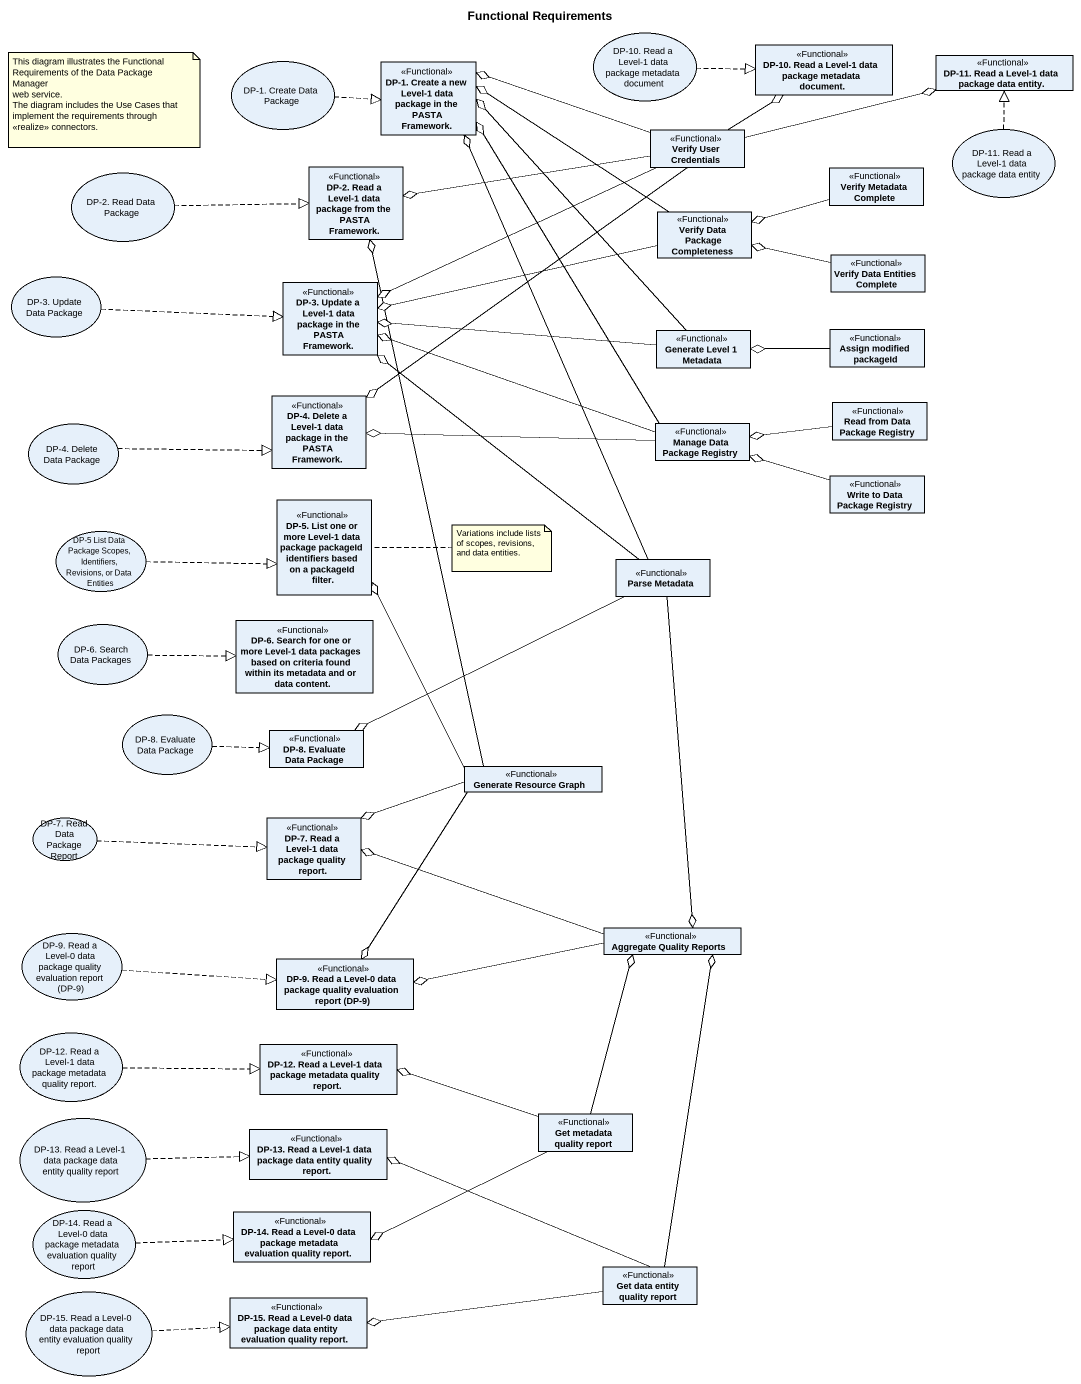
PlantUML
@startuml
title Functional Requirements
allowmixing
hide circle
hide empty members
usecase "DP-10. Read a Level-1 data package metadata document" as DP_10_Read_a_Level_1_data
class "DP-10. Read a Level-1 data package metadata document." as DP_10_Read_a_Level_1_data_2 <<Functional>>
usecase "DP-1. Create Data Package" as DP_1_Create_Data_Package
class "DP-1. Create a new Level-1 data package in the PASTA Framework." as DP_1_Create_a_new_Level_1 <<Functional>>
class "DP-11. Read a Level-1 data package data entity." as DP_11_Read_a_Level_1_data <<Functional>>
usecase "DP-11. Read a Level-1 data package data entity" as DP_11_Read_a_Level_1_data_2
class "DP-2. Read a Level-1 data package from the PASTA Framework." as DP_2_Read_a_Level_1_data <<Functional>>
class "Verify User Credentials" as Verify_User_Credentials <<Functional>>
class "Verify Metadata Complete" as Verify_Metadata_Complete <<Functional>>
usecase "DP-2. Read Data Package" as DP_2_Read_Data_Package
class "Verify Data Package Completeness" as Verify_Data_Package <<Functional>>
usecase "DP-3. Update Data Package" as DP_3_Update_Data_Package
class "DP-3. Update a Level-1 data package in the PASTA Framework." as DP_3_Update_a_Level_1_data <<Functional>>
class "Verify Data Entities Complete" as Verify_Data_Entities <<Functional>>
class "Generate Level 1 Metadata" as Generate_Level_1_Metadata <<Functional>>
class "Assign modified packageId" as Assign_modified_packageId <<Functional>>
class "DP-4. Delete a Level-1 data package in the PASTA Framework." as DP_4_Delete_a_Level_1_data <<Functional>>
usecase "DP-4. Delete Data Package" as DP_4_Delete_Data_Package
class "Manage Data Package Registry" as Manage_Data_Package_Registry <<Functional>>
class "Read from Data Package Registry" as Read_from_Data_Package <<Functional>>
class "Write to Data Package Registry" as Write_to_Data_Package <<Functional>>
class "DP-5. List one or more Level-1 data package packageId identifiers based on a packageId filter." as DP_5_List_one_or_more_Level <<Functional>>
usecase "DP-5 List Data Package Scopes, Identifiers, Revisions, or Data Entities" as DP_5_List_Data_Package
class "Parse Metadata" as Parse_Metadata <<Functional>>
usecase "DP-6. Search Data Packages" as DP_6_Search_Data_Packages
class "DP-6. Search for one or more Level-1 data packages based on criteria found within its metadata and or data content." as DP_6_Search_for_one_or_more <<Functional>>
usecase "DP-8. Evaluate Data Package" as DP_8_Evaluate_Data_Package
class "DP-8. Evaluate Data Package" as DP_8_Evaluate_Data_Package_2 <<Functional>>
class "Generate Resource Graph" as Generate_Resource_Graph <<Functional>>
usecase "DP-7. Read Data Package Report" as DP_7_Read_Data_Package
class "DP-7. Read a Level-1 data package quality report." as DP_7_Read_a_Level_1_data <<Functional>>
usecase "DP-9. Read a Level-0 data package quality evaluation report (DP-9)" as DP_9_Read_a_Level_0_data
class "Aggregate Quality Reports" as Aggregate_Quality_Reports <<Functional>>
class "DP-9. Read a Level-0 data package quality evaluation report (DP-9)" as DP_9_Read_a_Level_0_data_2 <<Functional>>
usecase "DP-12. Read a Level-1 data package metadata quality report." as DP_12_Read_a_Level_1_data
class "DP-12. Read a Level-1 data package metadata quality report." as DP_12_Read_a_Level_1_data_2 <<Functional>>
usecase "DP-13. Read a Level-1 data package data entity quality report" as DP_13_Read_a_Level_1_data
class "DP-13. Read a Level-1 data package data entity quality report." as DP_13_Read_a_Level_1_data_2 <<Functional>>
class "Get metadata quality report" as Get_metadata_quality_report <<Functional>>
usecase "DP-14. Read a Level-0 data package metadata evaluation quality report" as DP_14_Read_a_Level_0_data
class "DP-14. Read a Level-0 data package metadata evaluation quality report." as DP_14_Read_a_Level_0_data_2 <<Functional>>
class "Get data entity quality report" as Get_data_entity_quality <<Functional>>
usecase "DP-15. Read a Level-0 data package data entity evaluation quality report" as DP_15_Read_a_Level_0_data
class "DP-15. Read a Level-0 data package data entity evaluation quality report." as DP_15_Read_a_Level_0_data_2 <<Functional>>
DP_10_Read_a_Level_1_data .right.|> DP_10_Read_a_Level_1_data_2
DP_1_Create_Data_Package .right.|> DP_1_Create_a_new_Level_1
DP_11_Read_a_Level_1_data_2 .up.|> DP_11_Read_a_Level_1_data
Verify_User_Credentials -up-o DP_10_Read_a_Level_1_data_2
Verify_User_Credentials -left-o DP_1_Create_a_new_Level_1
Verify_User_Credentials -right-o DP_11_Read_a_Level_1_data
Verify_User_Credentials -left-o DP_2_Read_a_Level_1_data
Verify_User_Credentials -left-o DP_3_Update_a_Level_1_data
Verify_User_Credentials --o DP_4_Delete_a_Level_1_data
Verify_Metadata_Complete -left-o Verify_Data_Package
DP_2_Read_Data_Package .right.|> DP_2_Read_a_Level_1_data
Verify_Data_Package -left-o DP_1_Create_a_new_Level_1
Verify_Data_Package -left-o DP_3_Update_a_Level_1_data
DP_3_Update_Data_Package .right.|> DP_3_Update_a_Level_1_data
Verify_Data_Entities -left-o Verify_Data_Package
Generate_Level_1_Metadata -up-o DP_1_Create_a_new_Level_1
Generate_Level_1_Metadata -left-o DP_3_Update_a_Level_1_data
Assign_modified_packageId -left-o Generate_Level_1_Metadata
DP_4_Delete_Data_Package .right.|> DP_4_Delete_a_Level_1_data
Manage_Data_Package_Registry -up-o DP_1_Create_a_new_Level_1
Manage_Data_Package_Registry -left-o DP_3_Update_a_Level_1_data
Manage_Data_Package_Registry -left-o DP_4_Delete_a_Level_1_data
Read_from_Data_Package -left-o Manage_Data_Package_Registry
Write_to_Data_Package -left-o Manage_Data_Package_Registry
DP_5_List_Data_Package .right.|> DP_5_List_one_or_more_Level
Parse_Metadata -up-o DP_1_Create_a_new_Level_1
Parse_Metadata -up-o DP_3_Update_a_Level_1_data
Parse_Metadata -left-o DP_8_Evaluate_Data_Package_2
Parse_Metadata --o Aggregate_Quality_Reports
DP_6_Search_Data_Packages .right.|> DP_6_Search_for_one_or_more
DP_8_Evaluate_Data_Package .right.|> DP_8_Evaluate_Data_Package_2
Generate_Resource_Graph -up-o DP_2_Read_a_Level_1_data
Generate_Resource_Graph -up-o DP_5_List_one_or_more_Level
Generate_Resource_Graph -left-o DP_7_Read_a_Level_1_data
Generate_Resource_Graph --o DP_9_Read_a_Level_0_data_2
DP_7_Read_Data_Package .right.|> DP_7_Read_a_Level_1_data
DP_9_Read_a_Level_0_data .right.|> DP_9_Read_a_Level_0_data_2
Aggregate_Quality_Reports -left-o DP_7_Read_a_Level_1_data
Aggregate_Quality_Reports -left-o DP_9_Read_a_Level_0_data_2
DP_12_Read_a_Level_1_data .right.|> DP_12_Read_a_Level_1_data_2
DP_13_Read_a_Level_1_data .right.|> DP_13_Read_a_Level_1_data_2
Get_metadata_quality_report -up-o Aggregate_Quality_Reports
Get_metadata_quality_report -left-o DP_12_Read_a_Level_1_data_2
Get_metadata_quality_report -left-o DP_14_Read_a_Level_0_data_2
DP_14_Read_a_Level_0_data .right.|> DP_14_Read_a_Level_0_data_2
Get_data_entity_quality -up-o Aggregate_Quality_Reports
Get_data_entity_quality -left-o DP_13_Read_a_Level_1_data_2
Get_data_entity_quality -left-o DP_15_Read_a_Level_0_data_2
DP_15_Read_a_Level_0_data .right.|> DP_15_Read_a_Level_0_data_2
note as N1
  This diagram illustrates the Functional Requirements of the Data Package Manager
  web service.
  The diagram includes the Use Cases that implement the requirements through <<realize>> connectors.
end note
note right of DP_5_List_one_or_more_Level : Variations include lists of scopes, revisions, and data entities.
@enduml
